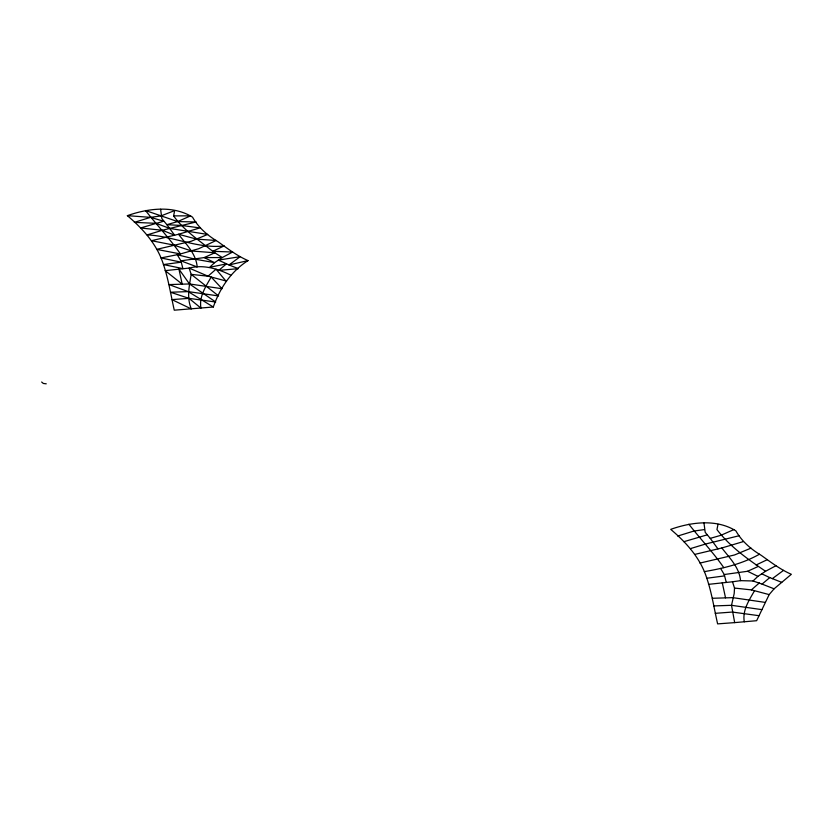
<?xml version="1.0" encoding="UTF-8"?>
<svg xmlns="http://www.w3.org/2000/svg" width="833" height="833" viewBox="0 0 833 833"><rect width="100%" height="100%" fill="white"/><g stroke="black" fill="none" stroke-linecap="round" stroke-linejoin="round"><path stroke-width="1.25" d="M708.498 584.35L732.488 581.778L734.519 588.067L734.196 593.513L731.52 605.31L734.675 622.615L756.645 620.7L769.161 594.606L774.096 588.816L791.35 574.291C780.438 569.585 770.973 562.275 761.362 555.434C750.929 549.186 741.901 541.471 735.872 530.85C716.557 518.803 691.307 522.062 670.711 529.361C686.225 542.481 700.282 557.964 706.623 577.665C711.788 592.711 714.089 608.434 717.619 623.886L734.675 622.615M173.608 215.882L174.67 210.593L161.029 215.893L150.544 217.351L134.352 222.359L155.99 223.327L169.828 228.44L207.677 234.437L191.121 241.289L156.625 249.379L180.449 253.95L198.848 248.671L216.195 240.466L196.723 239.154L178.512 234.271L151.471 240.706L173.826 245.089L191.6 251.004L214.841 252.774L222.224 257.564L232.626 252.024L212.748 251.306C199.129 240.425 183.656 230.189 173.608 215.882L190.622 215.841L177.648 221.578L166.881 224.681L161.862 218.621L160.613 209.27M718.015 524.29L716.953 529.58C729.718 546.5 747.972 559.38 765.569 571.261L775.971 565.722M213.3 307.002C219.995 288.041 230.908 271.568 248.005 260.594C237.093 255.887 227.628 248.578 218.017 241.737C207.584 235.489 198.556 227.773 192.527 217.153C173.212 205.105 147.962 208.365 127.366 215.664C142.88 228.783 156.937 244.267 163.278 263.967C168.422 279.013 170.775 294.726 174.264 310.188L213.3 307.002L188.175 291.612L169.026 284.584L189.466 283.949L222.067 288.728L211.176 277.025C205.824 286.469 198.827 296.735 200.961 308.116L188.987 298.36L170.494 292.237L188.175 291.612L218.6 295.944L191.173 274.369L189.143 268.08L165.153 270.652L182.188 284.136L178.918 269.08L189.466 283.949L215.695 302.004L188.987 298.36L171.91 299.62L191.33 308.918C186.446 297.443 189.362 285.875 191.173 274.369L208.042 276.192L225.816 280.908L216.028 269.205L208.042 276.192L189.143 268.08C203.564 264.29 217.829 268.799 230.751 275.119M754.521 590.722C749.169 600.166 742.172 610.433 744.306 621.814M732.488 581.778L740.547 580.653L753.022 580.976L757.926 576.353L765.569 571.261M734.519 588.067L751.387 589.889L759.373 582.913M753.022 580.976L762.07 584.1L769.765 577.602L781.739 582.35M772.337 578.654L783.53 570.366M733.967 529.538L720.993 535.275L710.237 538.378L705.207 532.318L703.958 522.968M759.54 554.164C742.536 563.826 723.398 568.335 704.291 571.646M756.093 565.003L767.287 559.672M720.597 568.418L724.241 574.531L747.586 571.271L758.186 566.471M751.022 548.135L734.467 554.986L699.98 563.077M743.286 541.606L721.857 547.968L694.816 554.403M677.698 536.056L693.889 531.048L704.374 529.59M690.463 548.603L705.738 543.97L739.433 535.661M683.872 541.689L706.998 534.921M248.005 260.594L228.992 264.956L218.402 260.104L240.185 256.668L228.992 264.956L238.394 268.653L218.725 270.402L226.409 263.905L209.677 267.278L214.581 262.655L222.224 257.564L204.241 257.574L180.896 260.833L177.252 254.721L160.946 257.938L181.24 262.187L163.445 264.561L182.916 268.622L180.896 260.833L197.202 266.956C196.057 253.659 186.144 244.277 178.512 234.271L199.941 227.909L181.761 225.493L166.881 224.681L174.638 235.229L162.393 230.272L140.527 227.982L163.653 221.224L150.544 217.351L127.366 215.664M706.79 578.258L724.595 575.884M715.266 613.327L732.332 612.057L759.04 615.702M713.839 605.935L731.52 605.31L761.945 609.641M712.371 598.281L732.811 597.646L765.412 602.426M46.242 383.815L43.306 383.451L41.65 382.024M751.387 589.889L769.161 594.606M762.07 584.1L774.096 588.816M757.926 576.353L747.586 571.271M761.747 573.802L769.765 577.602M721.857 547.968C729.5 557.975 739.402 567.356 740.547 580.653M710.237 538.378L717.984 548.926M723.794 567.648C713.142 552.341 700.303 538.868 688.87 524.217M724.241 574.531L726.261 582.319M722.273 582.777L725.533 597.834M223.942 245.974L212.748 251.306L214.841 252.774L204.241 257.574L214.581 262.655L195.37 259.24L177.252 254.721L180.449 253.95C169.797 238.644 156.958 225.17 145.525 210.52L177.648 221.578L196.088 221.963L162.393 230.272L147.118 234.906C173.181 235.999 197.359 248.89 223.942 245.974"/></g></svg>
